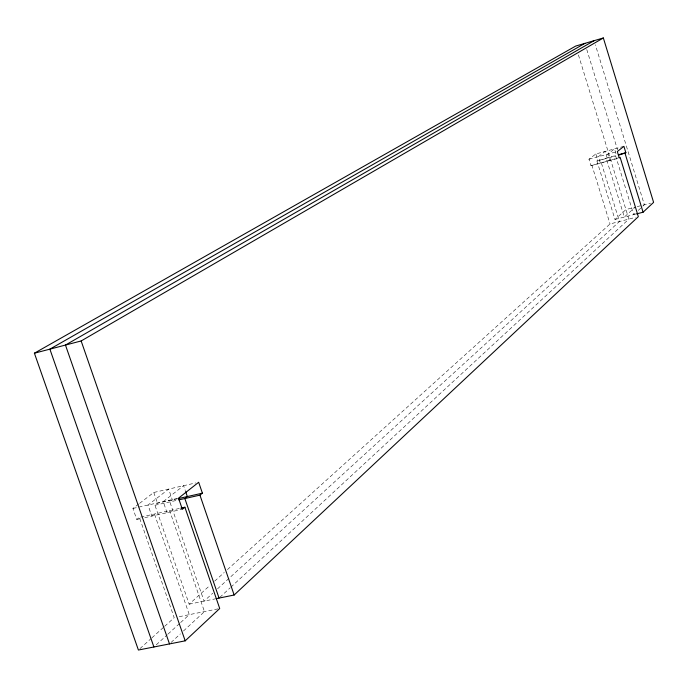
<?xml version="1.0" encoding="UTF-8"?>
<svg xmlns="http://www.w3.org/2000/svg" width="688" height="688" viewBox="0 0 688 688"><rect width="100%" height="100%" fill="white"/><g stroke="black" fill="none" stroke-linecap="round" stroke-linejoin="round"><path stroke-width="0.52" stroke-dasharray="3.44 2.58" d="M171.054 642.48L180.376 633.863M183.481 630.991L204.456 611.598L169.626 510.642L167.046 512.689L163.228 501.621L183.61 485.685L185.313 490.621M219.85 597.356L230.093 587.887M230.884 587.156L628.866 219.094L578.212 54.232M635.213 213.228L633.691 214.639L615.657 155.944L616.474 155.282L614.513 148.892L607.831 154.112L609.817 160.579L610.66 159.908M638.266 210.408L642.076 206.882M642.841 206.176L644.364 204.766L595.361 44.772M156.262 644.828L167.27 634.775M168.053 634.052L179.843 623.276M180.634 622.554L189.277 614.651L154.456 514.031L151.85 516.086L148.023 505.044L168.646 489.091L172.378 499.927L169.859 501.913L204.069 601.14L212.79 593.176M217.546 588.825L619.432 221.527L601.217 162.454L600.366 163.125L598.379 156.675L605.156 151.437L607.126 157.81L606.283 158.472L624.326 217.064L635.162 207.157L625.985 209.539L614.995 219.472L596.952 160.992L616.474 155.282M139.999 648.595L151.136 638.533M151.928 637.819L163.856 627.035M164.656 626.321L174.202 617.695L139.38 517.393L179.809 508.363M177.366 498.8L157.509 503.272L154.955 505.267L189.166 604.176L209.883 585.454M214.673 581.136L224.236 572.493M227.427 569.612L610.032 223.953L635.497 217.382M138.761 503.977L132.913 508.449L136.74 519.449L139.38 517.393M623.904 146.338L595.834 153.966L588.962 159.229L590.949 165.67L619.183 157.612M139.595 503.341L153.777 492.479L195.659 482.942M588.962 159.229L617.317 151.541M596.952 160.992L615.657 155.944M590.949 165.67L619.303 158.016M637.208 206.624L650.521 203.166M614.995 219.472L635.566 214.157M132.913 508.449L178.519 498.172M154.955 505.267L177.857 500.107M136.74 519.449L140.765 518.554M144.798 517.651L182.346 509.283M189.166 604.176L215.06 598.904M179.224 616.68L218.698 608.725M153.777 492.479L157.509 503.272M595.834 153.966L597.795 160.338M591.818 165L610.032 223.953M586.769 49.51L617.566 149.829"/><path stroke-width="1.03" d="M636.503 213.908L643.082 212.214L653.6 202.367L603.35 37.969L575.701 46.062L34.4 353.202L138.408 650.031L185.192 640.838L219.721 608.519L184.891 507.228L180.824 508.14M216.058 598.698L234.144 595.017L638.335 216.651L620.137 157.354L619.303 158.016L617.317 151.541L623.904 146.338L625.865 152.745L618.478 155.178M184.891 507.228L182.346 509.283L178.519 498.172L198.669 482.262L202.401 493.158L199.933 495.136L178.854 499.884M34.4 353.202L81.15 340.956L603.35 37.969M594.105 40.669L65.463 345.066L169.497 643.916M584.886 43.37L49.88 349.151L153.906 646.987M618.357 154.774L625.865 152.745M178.364 498.576L202.401 493.158M81.15 340.956L185.192 640.838M185.648 491.61L187.342 496.555L184.848 498.533L219.059 598.087M199.933 495.136L234.144 595.017M625.057 153.398L643.082 212.214"/></g></svg>
